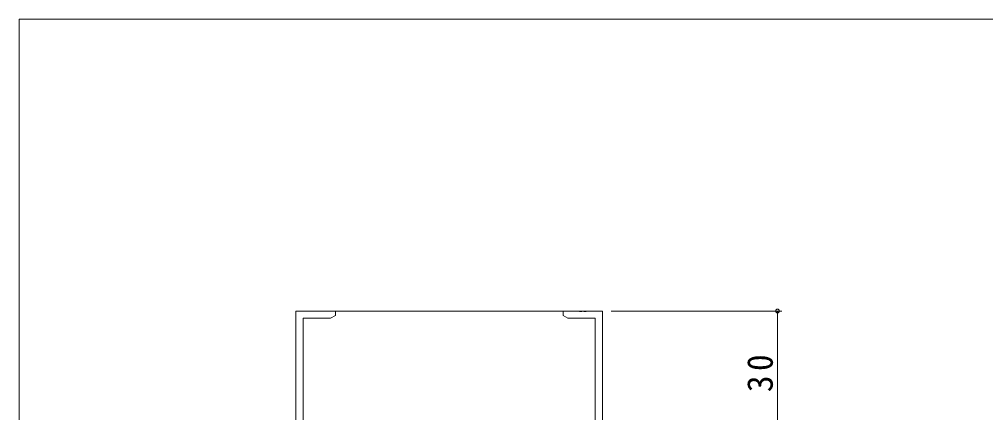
# Model space of a CAD drawing. Units: millimetres, scale not verified. Extents: x -594 to 199, y -420 to 144.
# Drawn here: x -591.2 to -370.5, y 51.5 to 141.4 of the extents above; entities that cross this region are included whole.
import ezdxf

# ---------------------------------------------------------------- set-up
doc = ezdxf.new("R2010")
doc.units = ezdxf.units.MM
doc.header["$LTSCALE"] = 2
for name, color, linetype, lineweight in [('0-1_YKK_ZWAK', 7, 'Continuous', 9), ('0-3_YKK_11', 7, 'Continuous', 9), ('0-4_YKK_12', 2, 'Continuous', 9), ('0-7_YKK_D', 6, 'Continuous', 9)]:
    doc.layers.add(name, color=color, linetype=linetype, lineweight=lineweight)
doc.styles.add('ＭＳ ゴシック', font='')
doc.styles.get('ＭＳ ゴシック').set_extended_font_data('MS Gothic')

msp = doc.modelspace()

# ---------------------------------------------------------------- linework, layer by layer
at = {"layer": '0-1_YKK_ZWAK'}
for p in [(-591.2, -383.6), (178.8, 141.4)]:
    msp.add_line(p, (-591.2, 141.4), dxfattribs=at)
at = {"layer": '0-3_YKK_11'}
for p, q in [((-528.004, 74.751), (-528.004, 44.751)), ((-519.004, 74.751), (-528.004, 74.751)), ((-526.374, 73.121), (-520.096, 73.121)), ((-526.374, 49.681), (-526.374, 73.121)), ((-520.096, 73.121), (-519.004, 73.751)), ((-519.004, 73.751), (-519.004, 74.751)), ((-467.004, 74.751), (-467.004, 73.751)), ((-463.463, 74.751), (-467.004, 74.751)), ((-467.004, 73.751), (-465.913, 73.121)), ((-465.913, 73.121), (-459.634, 73.121)), ((-463.279, 74.631), (-463.463, 74.751)), ((-462.729, 74.631), (-463.279, 74.631)), ((-462.546, 74.751), (-462.729, 74.631)), ((-462.463, 74.751), (-462.546, 74.751)), ((-462.279, 74.631), (-462.463, 74.751)), ((-461.729, 74.631), (-462.279, 74.631)), ((-461.546, 74.751), (-461.729, 74.631)), ((-458.004, 74.751), (-461.546, 74.751)), ((-459.634, 73.121), (-459.634, 46.381)), ((-458.004, 44.751), (-458.004, 74.751))]:
    msp.add_line(p, q, dxfattribs=at)
at = {"layer": '0-4_YKK_12'}
for p, q in [((-528.004, 74.751), (-458.004, 74.751)), ((-528.004, 74.751), (-528.004, 43.214)), ((-458.004, 74.751), (-458.004, -123.721))]:
    msp.add_line(p, q, dxfattribs=at)
at = {"layer": '0-7_YKK_D'}
for p, q in [((-456.004, 74.751), (-417.004, 74.751)), ((-418.004, 74.751), (-418.004, 44.751))]:
    msp.add_line(p, q, dxfattribs=at)
msp.add_circle((-418.004, 74.751), 0.425, dxfattribs=at)

# ---------------------------------------------------------------- texts
at = {"layer": '0-7_YKK_D', "color": 7, "insert": (-419.004, 56.231), "char_height": 5.865, "attachment_point": 7, "rotation": 90, "style": 'ＭＳ ゴシック'}
msp.add_mtext('\\T1.27;\\W0.95;30', dxfattribs=at)

doc.saveas('drawing.dxf')
